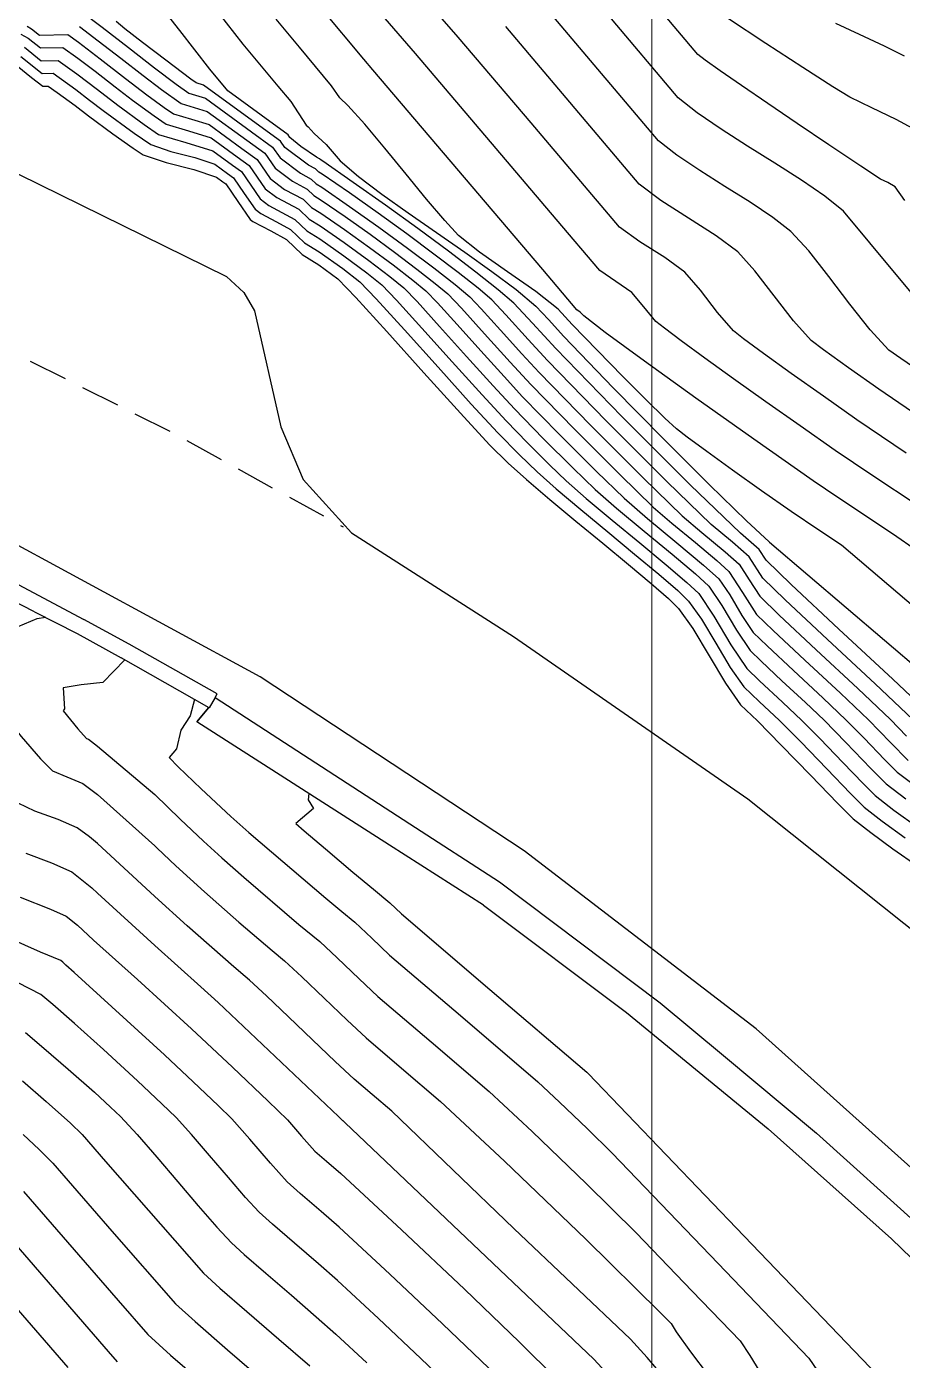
# Model space of a CAD drawing. Extents: x 62300 to 62842, y 108162 to 108784.
# Drawn here: x 62479.98 to 62508.02, y 108607.04 to 108649.77 of the extents above; entities that cross this region are included whole.
import ezdxf

# ---------------------------------------------------------------- set-up
doc = ezdxf.new("R2010")
doc.units = 0
doc.header["$LTSCALE"] = 1.000002
doc.header["$MEASUREMENT"] = 0
doc.linetypes.add('TRATTEGGIATA2', pattern=[0.375, 0.25, -0.125])
for name, color, linetype in [('Bâti', 7, 'Continuous'), ('coordinate', 2, 'Continuous'), ('curve livello 1m', 2, 'Continuous'), ('curve livello 5m', 7, 'Continuous'), ('Per+Mod Surf', 7, 'Continuous'), ('Strade', 7, 'Continuous')]:
    doc.layers.add(name, color=color, linetype=linetype)

msp = doc.modelspace()

# ---------------------------------------------------------------- linework, layer by layer
at = {"layer": 'Bâti', "linetype": 'Continuous'}
for p, q in [((62480.234, 108631.025), (62477.316, 108632.497)), ((62479.234, 108632.151), (62481.819, 108630.776)), ((62480.234, 108631.025), (62481.597, 108630.332)), ((62483.262, 108629.991), (62481.819, 108630.776)), ((62481.597, 108630.332), (62483.01, 108629.549)), ((62486.079, 108628.39), (62483.262, 108629.991)), ((62485.827, 108627.949), (62483.01, 108629.549)), ((62486.017, 108628.272), (62485.827, 108627.949)), ((62486.017, 108628.272), (62486.079, 108628.39)), ((62486.017, 108628.272), (62492.255, 108624.231)), ((62485.807, 108627.947), (62485.433, 108627.494)), ((62491.605, 108623.548), (62485.433, 108627.494)), ((62492.255, 108624.231), (62495.127, 108622.37)), ((62494.609, 108621.627), (62491.605, 108623.548)), ((62495.127, 108622.37), (62500.274, 108618.493)), ((62494.609, 108621.627), (62499.187, 108618.189)), ((62500.274, 108618.493), (62502.298, 108616.807)), ((62499.187, 108618.189), (62503.731, 108614.455)), ((62502.298, 108616.807), (62505.28, 108614.324)), ((62503.731, 108614.455), (62507.675, 108610.933)), ((62505.28, 108614.324), (62508.611, 108611.308)), ((62507.675, 108610.933), (62511.379, 108607.341))]:
    msp.add_line(p, q, dxfattribs=at)
at = {"layer": 'coordinate', "linetype": 'Continuous', "lineweight": 0}
msp.add_line((62500, 108696.995), (62500, 108403.974), dxfattribs=at)
at = {"layer": 'curve livello 1m'}
for p, q in [((62482.256, 108625.173), (62484.084, 108623.526)), ((62482.256, 108623.601), (62484.084, 108621.905)), ((62482.256, 108622.004), (62484.084, 108620.328))]:
    msp.add_line(p, q, dxfattribs=at)
at = {"layer": 'curve livello 1m', "flags": 128}
for points in [[(62509.071, 108627.58), (62507.714, 108628.869), (62505.995, 108630.466), (62504.463, 108631.894), (62503.663, 108632.678), (62503.663, 108632.678), (62503.443, 108633.021), (62502.837, 108633.537), (62501.231, 108635.088), (62499.041, 108637.279), (62496.924, 108639.453), (62496.179, 108640.271), (62495.588, 108640.914), (62495.086, 108641.338), (62494.37, 108641.904), (62493.494, 108642.57), (62492.512, 108643.298), (62491.478, 108644.048), (62490.443, 108644.78), (62489.464, 108645.455), (62489.412, 108645.487), (62489.364, 108645.533), (62489.26, 108645.588), (62488.766, 108645.932), (62488.415, 108646.219), (62488.362, 108646.297), (62487.491, 108646.93), (62486.422, 108647.708), (62485.846, 108648.402), (62484.893, 108649.649), (62483.269, 108651.711)], [(62508.528, 108634.413), (62507.05, 108635.395), (62505.869, 108636.195), (62505.869, 108636.195), (62504.753, 108636.975), (62503.653, 108637.752), (62502.617, 108638.49), (62501.697, 108639.152), (62500.942, 108639.703), (62500.403, 108640.106), (62500.131, 108640.325), (62500.131, 108640.325), (62499.745, 108640.791), (62499.365, 108641.25), (62499.365, 108641.25), (62498.852, 108641.603), (62498.335, 108641.958), (62498.335, 108641.958), (62496.943, 108643.602), (62492.437, 108648.908), (62490.218, 108651.484)], [(62508.145, 108636.108), (62506.57, 108637.174), (62506.57, 108637.174), (62505.495, 108637.928), (62504.467, 108638.657), (62503.581, 108639.294), (62502.933, 108639.771), (62502.616, 108640.019), (62502.616, 108640.019), (62502.11, 108640.606), (62501.557, 108641.33), (62501.06, 108641.902), (62501.06, 108641.902), (62500.416, 108642.368), (62499.615, 108642.871), (62498.963, 108643.341), (62498.963, 108643.341), (62496.133, 108646.686), (62493.804, 108649.427), (62492.546, 108650.888)], [(62481.706, 108650.279), (62482.406, 108649.747), (62483.245, 108649.095), (62484.082, 108648.446), (62484.773, 108647.92), (62484.773, 108647.92), (62485.173, 108647.634), (62485.707, 108647.472), (62487.185, 108646.397), (62487.861, 108645.906), (62488.096, 108645.562), (62488.752, 108645.072), (62489.099, 108644.887), (62489.259, 108644.733), (62489.432, 108644.626), (62490.323, 108644.011), (62491.262, 108643.342), (62492.183, 108642.669), (62493.019, 108642.04), (62493.706, 108641.503), (62494.177, 108641.108), (62494.177, 108641.108), (62494.54, 108640.726), (62495.159, 108640.041), (62495.841, 108639.284), (62496.395, 108638.684), (62496.395, 108638.684), (62498.036, 108636.998), (62499.733, 108635.3), (62500.978, 108634.099), (62501.607, 108633.56), (62502.348, 108632.946), (62502.797, 108632.549), (62503.122, 108632.044), (62503.457, 108631.519), (62504.077, 108630.912), (62505.265, 108629.804), (62506.597, 108628.567), (62507.649, 108627.568), (62508.161, 108627.042)], [(62486.104, 108650.235), (62486.91, 108649.207), (62486.91, 108649.207), (62488.022, 108647.866), (62488.44, 108647.365), (62488.935, 108646.616), (62488.997, 108646.56), (62489.191, 108646.343), (62489.578, 108645.991), (62490.026, 108645.464), (62490.612, 108644.966), (62491.353, 108644.405), (62492.201, 108643.801), (62493.105, 108643.173), (62494.016, 108642.541), (62494.884, 108641.925), (62495.66, 108641.343), (62496.293, 108640.817), (62496.293, 108640.817), (62496.69, 108640.386), (62497.189, 108639.838), (62497.189, 108639.838), (62498.769, 108638.202), (62500.375, 108636.568), (62501.847, 108635.095), (62503.029, 108633.94), (62503.763, 108633.261), (62503.767, 108633.258), (62503.768, 108633.257), (62509.911, 108628.026)], [(62508.373, 108633.062), (62507.842, 108633.429), (62506.941, 108634.028), (62505.956, 108634.683), (62505.168, 108635.216), (62505.168, 108635.216), (62503.268, 108636.548), (62501.407, 108637.87), (62499.762, 108639.053), (62498.509, 108639.973), (62497.825, 108640.501), (62497.825, 108640.501), (62497.718, 108640.607), (62497.704, 108640.623), (62497.602, 108640.699), (62496.509, 108641.984), (62491.069, 108648.388), (62490.775, 108648.73), (62489.427, 108650.349)], [(62509.449, 108639.887), (62507.821, 108641.827), (62506.142, 108643.857), (62505.543, 108644.338), (62504.791, 108644.855), (62503.945, 108645.395), (62503.068, 108645.942), (62502.219, 108646.483), (62501.459, 108647.005), (62500.849, 108647.492), (62500.849, 108647.492), (62498.59, 108650.16)], [(62508.106, 108644.194), (62507.794, 108644.641), (62507.562, 108644.772), (62507.323, 108644.886), (62506.692, 108645.294), (62505.666, 108645.98), (62504.658, 108646.661), (62503.712, 108647.304), (62502.876, 108647.878), (62502.194, 108648.352), (62501.713, 108648.695), (62501.477, 108648.875), (62501.477, 108648.875), (62500.312, 108650.252)], [(62508.757, 108646.292), (62507.826, 108646.797), (62507.826, 108646.797), (62507.043, 108647.172), (62506.347, 108647.508), (62506.347, 108647.508), (62505.797, 108647.844), (62504.839, 108648.457), (62503.655, 108649.227), (62502.428, 108650.037)], [(62479.995, 108649.781), (62480.143, 108649.698), (62480.399, 108649.494), (62481.304, 108649.515), (62481.648, 108649.268), (62482.341, 108648.738), (62483.151, 108648.108), (62483.837, 108647.584), (62483.837, 108647.584), (62484.388, 108647.182), (62484.688, 108646.975), (62484.688, 108646.975), (62485.259, 108646.802), (62485.827, 108646.63), (62485.827, 108646.63), (62486.879, 108645.865), (62487.36, 108645.515), (62487.777, 108644.905), (62488.244, 108644.556), (62488.834, 108644.241), (62489.106, 108643.979), (62489.401, 108643.797), (62490.165, 108643.268), (62490.964, 108642.694), (62491.718, 108642.135), (62492.346, 108641.651), (62492.766, 108641.302), (62492.766, 108641.302), (62493.135, 108640.918), (62493.767, 108640.224), (62494.524, 108639.382), (62495.269, 108638.557), (62495.865, 108637.914), (62495.865, 108637.914), (62497.03, 108636.718), (62498.235, 108635.513), (62499.118, 108634.66), (62499.861, 108634.016), (62500.803, 108633.236), (62501.661, 108632.521), (62502.15, 108632.077), (62502.499, 108631.563), (62502.888, 108630.903), (62503.251, 108630.36), (62503.691, 108629.929), (62504.534, 108629.143), (62505.48, 108628.265), (62506.226, 108627.555), (62506.799, 108626.972), (62507.457, 108626.29), (62507.863, 108625.884), (62508.536, 108625.372)], [(62508.36, 108627.574), (62507.155, 108628.718), (62505.63, 108630.135), (62504.27, 108631.403), (62503.56, 108632.099), (62503.56, 108632.099), (62503.12, 108632.785), (62502.581, 108633.248), (62501.907, 108633.818), (62500.482, 108635.194), (62498.539, 108637.139), (62496.66, 108639.068), (62496.037, 108639.747), (62495.324, 108640.54), (62494.882, 108641.011), (62494.437, 108641.388), (62493.802, 108641.889), (62493.025, 108642.481), (62492.153, 108643.127), (62491.235, 108643.792), (62490.317, 108644.442), (62489.448, 108645.04), (62489.335, 108645.11), (62489.231, 108645.21), (62489.006, 108645.33), (62488.255, 108645.891), (62488.112, 108646.101), (62487.338, 108646.664), (62485.648, 108647.893), (62485.415, 108647.964), (62485.241, 108648.088), (62484.437, 108648.69), (62483.695, 108649.255), (62483.128, 108649.697), (62482.848, 108649.929)], [(62510.541, 108635.924), (62507.271, 108638.153), (62507.271, 108638.153), (62506.299, 108638.837), (62505.496, 108639.415), (62505.102, 108639.714), (62505.102, 108639.714), (62504.541, 108640.341), (62503.92, 108641.146), (62503.303, 108641.945), (62502.754, 108642.553), (62502.754, 108642.553), (62502.065, 108643.071), (62501.18, 108643.636), (62500.29, 108644.202), (62499.592, 108644.725), (62499.592, 108644.725), (62495.322, 108649.769)], [(62508.09, 108648.822), (62507.447, 108649.138), (62506.649, 108649.511), (62505.893, 108649.867)], [(62479.796, 108649.531), (62480.027, 108649.402), (62480.425, 108649.084), (62481.147, 108649.101), (62481.619, 108648.762), (62482.173, 108648.339), (62482.821, 108647.835), (62483.369, 108647.416), (62483.369, 108647.416), (62484.067, 108646.908), (62484.446, 108646.646), (62484.446, 108646.646), (62485.168, 108646.427), (62485.887, 108646.209), (62485.887, 108646.209), (62486.726, 108645.598), (62487.11, 108645.319), (62487.617, 108644.576), (62487.99, 108644.298), (62488.702, 108643.918), (62489.03, 108643.602), (62489.386, 108643.383), (62490.152, 108642.849), (62490.936, 108642.279), (62491.615, 108641.765), (62492.061, 108641.399), (62492.061, 108641.399), (62492.483, 108640.961), (62493.204, 108640.167), (62494.069, 108639.206), (62494.92, 108638.264), (62495.601, 108637.529), (62495.601, 108637.529), (62496.527, 108636.578), (62497.486, 108635.619), (62498.188, 108634.941), (62498.188, 108634.941), (62498.872, 108634.344), (62499.752, 108633.61), (62500.653, 108632.865), (62501.403, 108632.234), (62501.827, 108631.841), (62502.246, 108631.225), (62502.713, 108630.432), (62503.149, 108629.781), (62503.499, 108629.438), (62504.169, 108628.812), (62504.921, 108628.114), (62505.515, 108627.549), (62506.213, 108626.838), (62507.015, 108626.007), (62507.51, 108625.512), (62508.138, 108625.026)], [(62479.794, 108648.81), (62480.477, 108648.265), (62480.833, 108648.273), (62481.561, 108647.751), (62481.999, 108647.414), (62482.433, 108647.08), (62483.423, 108646.358), (62483.962, 108645.987), (62484.601, 108645.772), (62485.371, 108645.58), (62486.007, 108645.366), (62486.42, 108645.066), (62486.609, 108644.928), (62486.952, 108644.426), (62487.298, 108643.919), (62487.482, 108643.781), (62487.987, 108643.515), (62488.437, 108643.272), (62488.877, 108642.847), (62489.354, 108642.554), (62490.106, 108642.019), (62490.65, 108641.593), (62491.177, 108641.046), (62492.078, 108640.055), (62493.158, 108638.854), (62494.221, 108637.678), (62495.071, 108636.76), (62495.761, 108636.056), (62496.329, 108635.502), (62496.943, 108634.959), (62497.724, 108634.299), (62498.589, 108633.583), (62499.451, 108632.871), (62500.227, 108632.224), (62500.832, 108631.703), (62501.181, 108631.368), (62501.589, 108630.791), (62502.049, 108630.021), (62502.515, 108629.239), (62502.943, 108628.622), (62503.439, 108628.151), (62504.093, 108627.537), (62504.77, 108626.852), (62505.604, 108625.987), (62506.362, 108625.205), (62506.805, 108624.767), (62507.38, 108624.312), (62508.118, 108623.779)], [(62479.911, 108649.106), (62480.451, 108648.675), (62480.99, 108648.687), (62481.59, 108648.257), (62482.248, 108647.75), (62482.901, 108647.248), (62482.901, 108647.248), (62483.745, 108646.633), (62484.204, 108646.316), (62484.204, 108646.316), (62485.077, 108646.052), (62485.947, 108645.787), (62485.947, 108645.787), (62486.573, 108645.332), (62486.859, 108645.124), (62487.158, 108644.688), (62487.457, 108644.248), (62487.457, 108644.248), (62487.736, 108644.039), (62488.569, 108643.595), (62488.953, 108643.224), (62489.37, 108642.968), (62490.136, 108642.431), (62490.871, 108641.886), (62491.356, 108641.496), (62491.356, 108641.496), (62491.83, 108641.003), (62492.641, 108640.111), (62493.613, 108639.03), (62494.57, 108637.971), (62495.336, 108637.145), (62495.336, 108637.145), (62496.024, 108636.438), (62496.736, 108635.725), (62497.259, 108635.221), (62497.259, 108635.221), (62497.902, 108634.656), (62498.727, 108633.963), (62499.618, 108633.227), (62500.456, 108632.532), (62501.124, 108631.963), (62501.504, 108631.605), (62501.504, 108631.605), (62501.992, 108630.886), (62502.537, 108629.961), (62503.046, 108629.201), (62503.454, 108628.807), (62504.181, 108628.132), (62504.804, 108627.543), (62505.391, 108626.948), (62506.116, 108626.198), (62506.773, 108625.519), (62507.158, 108625.139), (62507.755, 108624.672), (62508.532, 108624.118)], [(62482.256, 108623.601), (62481.993, 108623.819), (62481.606, 108624.107), (62481.606, 108624.107), (62480.989, 108624.374), (62480.248, 108624.64), (62479.709, 108624.888), (62479.709, 108624.888), (62479.052, 108625.614), (62478.668, 108626.087), (62478.205, 108626.679), (62477.801, 108627.214), (62477.801, 108627.214), (62477.341, 108627.879), (62476.833, 108628.616), (62476.833, 108628.616), (62476.257, 108629.392), (62475.587, 108630.282), (62475.267, 108630.725), (62475.267, 108630.725), (62475.965, 108631.377), (62476.526, 108631.932), (62477.156, 108632.573)], [(62480.603, 108630.838), (62480.313, 108630.798), (62479.293, 108630.371), (62478.412, 108629.867), (62477.933, 108629.439), (62477.934, 108629.428), (62477.933, 108629.427), (62478.096, 108629.171), (62478.521, 108628.612), (62479.12, 108627.861), (62479.806, 108627.032), (62480.429, 108626.317), (62480.806, 108625.927), (62481.272, 108625.731), (62481.783, 108625.524), (62482.256, 108625.173)], [(62485.358, 108628.215), (62485.223, 108627.687), (62484.918, 108627.229), (62484.784, 108626.632), (62484.542, 108626.355), (62484.837, 108626.054), (62485.57, 108625.355), (62486.523, 108624.469), (62487.1, 108623.954), (62489.566, 108621.845), (62490.081, 108621.42), (62490.492, 108621.079), (62491.034, 108620.568), (62491.606, 108620.027), (62493.875, 108618.086), (62496.357, 108615.963), (62497.048, 108615.318), (62497.927, 108614.474), (62498.731, 108613.683), (62502.128, 108610.141), (62505.033, 108607.112), (62505.446, 108606.508)], [(62489.022, 108625.199), (62488.996, 108624.997), (62489.169, 108624.726), (62488.6, 108624.244), (62488.87, 108624.004), (62489.548, 108623.425), (62490.428, 108622.68), (62491.089, 108622.135), (62491.617, 108621.698), (62491.984, 108621.351), (62494.818, 108618.927), (62497.918, 108616.275), (62497.96, 108616.235), (62502.961, 108611.019), (62507.24, 108606.558)], [(62484.084, 108623.526), (62484.164, 108623.449), (62484.762, 108622.882), (62485.679, 108622.054), (62486.777, 108621.084), (62487.843, 108620.173), (62488.242, 108619.842), (62488.799, 108619.327), (62489.512, 108618.645), (62490.243, 108617.945), (62490.851, 108617.379), (62491.99, 108616.404), (62493.236, 108615.338), (62495.284, 108613.426), (62497.89, 108610.923), (62500.274, 108608.58), (62500.46, 108608.386), (62500.619, 108608.22), (62500.786, 108607.953), (62501.245, 108607.314), (62501.807, 108606.565)], [(62479.955, 108623.286), (62480.778, 108622.986), (62481.429, 108622.689), (62482.076, 108622.175), (62482.256, 108622.004)], [(62479.781, 108621.883), (62480.743, 108621.494), (62481.252, 108621.271), (62481.609, 108620.988), (62482.12, 108620.501), (62483.534, 108619.24), (62485.257, 108617.666), (62486.574, 108616.432), (62487.715, 108615.35), (62488.337, 108614.745), (62488.789, 108614.228), (62489.213, 108613.746), (62489.585, 108613.419), (62490.039, 108613.024), (62491.982, 108611.228), (62494, 108609.327), (62495.767, 108607.628), (62496.96, 108606.44)], [(62500.399, 108606.492), (62499.849, 108607.135), (62499.32, 108607.719), (62499.32, 108607.719), (62495.585, 108611.271), (62491.676, 108615.026), (62491.048, 108615.563), (62490.473, 108616.055), (62489.866, 108616.618), (62489.134, 108617.315), (62488.371, 108618.048), (62487.668, 108618.717), (62487.118, 108619.224), (62487.118, 108619.224), (62486.981, 108619.337), (62486.616, 108619.65), (62485.126, 108620.966), (62484.084, 108621.905)], [(62484.084, 108620.328), (62485.561, 108619.011), (62486.119, 108618.502), (62489.967, 108614.852), (62490.095, 108614.731), (62490.105, 108614.722), (62490.116, 108614.713), (62490.181, 108614.651), (62498.14, 108607.08), (62498.645, 108606.535)], [(62493.796, 108605.962), (62492.606, 108607.106), (62491.246, 108608.387), (62489.937, 108609.597), (62489.937, 108609.597), (62489.326, 108610.136), (62488.559, 108610.797), (62487.855, 108611.405), (62487.43, 108611.788), (62487.43, 108611.788), (62486.996, 108612.258), (62486.442, 108612.899), (62485.841, 108613.607), (62485.26, 108614.282), (62484.771, 108614.82), (62484.771, 108614.82), (62484.309, 108615.265), (62483.533, 108615.994), (62483.533, 108615.994), (62482.446, 108616.996), (62481.52, 108617.834), (62481.52, 108617.834), (62480.819, 108618.447), (62480.436, 108618.767), (62480.436, 108618.767), (62479.715, 108619.14)], [(62479.947, 108617.547), (62480.539, 108617.043), (62481.314, 108616.37), (62482.156, 108615.629), (62482.671, 108615.159), (62482.988, 108614.858), (62483.521, 108614.275), (62484.15, 108613.55), (62484.82, 108612.762), (62485.478, 108611.99), (62486.069, 108611.313), (62486.538, 108610.81), (62486.953, 108610.432), (62487.644, 108609.832), (62488.462, 108609.128), (62489.259, 108608.439), (62489.886, 108607.883), (62490.878, 108606.967)], [(62479.85, 108615.999), (62480.605, 108615.338), (62481.384, 108614.638), (62481.759, 108614.273), (62482.508, 108613.411), (62485.647, 108609.831), (62486.166, 108609.358), (62487.03, 108608.607), (62488.054, 108607.727), (62489.051, 108606.865)], [(62479.872, 108614.282), (62480.381, 108613.8), (62480.819, 108613.362), (62482.71, 108611.185), (62484.755, 108608.852), (62485.379, 108608.284), (62486.417, 108607.383), (62487.645, 108606.326)], [(62478.94, 108611.539), (62482.597, 108607.329), (62482.884, 108606.998)], [(62481.311, 108606.816), (62478.817, 108609.687)]]:
    msp.add_lwpolyline(points, dxfattribs=at)
at = {"layer": 'curve livello 5m'}
msp.add_line((62482.256, 108626.722), (62484.084, 108625.165), dxfattribs=at)
at = {"layer": 'curve livello 5m', "flags": 128}
for points in [[(62510.914, 108629.034), (62506.071, 108633.159), (62505.354, 108633.643), (62504.467, 108634.237), (62503.517, 108634.903), (62502.586, 108635.564), (62501.763, 108636.157), (62501.136, 108636.616), (62500.794, 108636.881), (62500.421, 108637.226), (62499.82, 108637.813), (62499.072, 108638.561), (62498.257, 108639.391), (62497.454, 108640.223), (62496.998, 108640.72), (62496.283, 108641.283), (62495.379, 108641.917), (62494.488, 108642.543), (62493.814, 108643.081), (62493.369, 108643.554), (62492.788, 108644.24), (62492.131, 108645.046), (62491.454, 108645.878), (62490.815, 108646.642), (62490.272, 108647.246), (62490.007, 108647.487), (62489.75, 108647.876), (62488.725, 108649.108), (62487.975, 108650.011)], [(62508.55, 108638.738), (62507.971, 108639.133), (62507.588, 108639.409), (62506.997, 108640.052), (62506.344, 108640.88), (62505.672, 108641.765), (62505.025, 108642.583), (62504.448, 108643.205), (62503.877, 108643.657), (62503.149, 108644.145), (62502.343, 108644.652), (62501.535, 108645.16), (62500.802, 108645.651), (62500.22, 108646.108), (62496.869, 108650.068)], [(62481.677, 108649.773), (62482.277, 108649.317), (62482.996, 108648.759), (62483.713, 108648.203), (62484.305, 108647.752), (62484.305, 108647.752), (62484.93, 108647.305), (62485.767, 108647.051), (62487.032, 108646.131), (62487.611, 108645.71), (62487.936, 108645.234), (62488.498, 108644.814), (62488.966, 108644.564), (62489.183, 108644.356), (62489.417, 108644.211), (62490.178, 108643.686), (62490.98, 108643.115), (62491.767, 108642.539), (62492.482, 108642.001), (62493.069, 108641.542), (62493.472, 108641.205), (62493.472, 108641.205), (62493.907, 108640.746), (62494.649, 108639.926), (62495.466, 108639.018), (62496.13, 108638.299), (62496.13, 108638.299), (62497.533, 108636.858), (62498.984, 108635.407), (62500.048, 108634.379), (62500.048, 108634.379), (62500.642, 108633.864), (62501.396, 108633.24), (62502.082, 108632.668), (62502.473, 108632.313), (62502.473, 108632.313), (62502.908, 108631.639), (62503.354, 108630.94), (62503.354, 108630.94), (62503.884, 108630.42), (62504.9, 108629.474), (62506.038, 108628.416), (62506.938, 108627.562), (62506.938, 108627.562), (62507.649, 108626.831), (62508.215, 108626.257)], [(62479.678, 108648.514), (62480.137, 108648.142), (62480.504, 108647.856), (62480.504, 108647.856), (62480.676, 108647.86), (62480.962, 108647.662), (62481.532, 108647.245), (62481.532, 108647.245), (62481.966, 108646.912), (62482.748, 108646.338), (62483.397, 108645.874), (62483.719, 108645.657), (62483.719, 108645.657), (62484.454, 108645.411), (62485.338, 108645.19), (62486.067, 108644.945), (62486.067, 108644.945), (62486.267, 108644.8), (62486.359, 108644.733), (62486.747, 108644.164), (62487.138, 108643.591), (62487.138, 108643.591), (62487.229, 108643.523), (62487.798, 108643.222), (62488.304, 108642.949), (62488.304, 108642.949), (62488.801, 108642.47), (62489.339, 108642.139), (62489.945, 108641.69), (62490.524, 108641.088), (62491.515, 108639.998), (62492.702, 108638.678), (62493.871, 108637.384), (62494.807, 108636.375), (62494.807, 108636.375), (62495.399, 108635.783), (62495.991, 108635.257), (62496.737, 108634.624), (62497.572, 108633.929), (62498.433, 108633.218), (62499.255, 108632.538), (62499.976, 108631.932), (62500.531, 108631.449), (62500.857, 108631.132), (62500.857, 108631.132), (62501.317, 108630.483), (62501.834, 108629.617), (62502.359, 108628.736), (62502.84, 108628.042), (62502.84, 108628.042), (62503.382, 108627.531), (62504.148, 108626.755), (62505.093, 108625.776), (62505.951, 108624.89), (62506.453, 108624.394), (62506.453, 108624.394), (62507.011, 108623.949), (62507.716, 108623.434), (62508.524, 108622.869)], [(62483.127, 108629.482), (62482.423, 108628.763), (62481.734, 108628.683), (62481.156, 108628.585), (62481.156, 108628.585), (62481.193, 108627.913), (62481.153, 108627.851), (62481.621, 108627.277), (62481.903, 108626.966), (62481.96, 108626.942), (62482.256, 108626.722)], [(62484.084, 108625.165), (62484.903, 108624.377), (62485.642, 108623.675), (62485.642, 108623.675), (62486.232, 108623.143), (62486.938, 108622.519), (62486.938, 108622.519), (62488.704, 108621.009), (62488.704, 108621.009), (62489.367, 108620.461), (62489.926, 108619.939), (62490.626, 108619.268), (62491.229, 108618.703), (62491.229, 108618.703), (62492.933, 108617.245), (62494.797, 108615.651), (62496.166, 108614.372), (62497.909, 108612.698), (62499.502, 108611.132), (62501.294, 108609.264), (62502.826, 108607.666), (62503.135, 108607.202), (62503.574, 108606.483)], [(62494.782, 108606.795), (62493.303, 108608.216), (62491.614, 108609.808), (62489.988, 108611.31), (62489.416, 108611.812), (62488.746, 108612.388), (62488.321, 108612.767), (62487.793, 108613.355), (62487.132, 108614.132), (62486.554, 108614.783), (62486.118, 108615.207), (62485.319, 108615.965), (62484.395, 108616.83), (62481.507, 108619.469), (62481.239, 108619.708), (62481.142, 108619.8), (62481.074, 108619.854), (62480.429, 108620.12), (62479.42, 108620.57)], [(62479.879, 108612.45), (62482.912, 108608.959), (62483.864, 108607.874), (62484.592, 108607.211), (62485.803, 108606.159), (62487.237, 108604.925), (62488.634, 108603.717), (62489.734, 108602.743), (62489.734, 108602.743), (62489.879, 108602.604), (62490.16, 108602.285), (62493.714, 108598.373), (62496.339, 108595.47), (62496.339, 108595.47), (62496.655, 108595.019), (62497.104, 108594.353), (62497.496, 108593.786), (62497.496, 108593.786), (62498.433, 108592.564), (62499.779, 108590.841), (62500.925, 108589.357), (62500.925, 108589.357), (62501.361, 108588.763)]]:
    msp.add_lwpolyline(points, dxfattribs=at)
at = {"layer": 'Per+Mod Surf', "linetype": 'Continuous'}
for p, q in [((62485.433, 108627.494), (62485.815, 108627.956)), ((62491.605, 108623.548), (62485.433, 108627.494))]:
    msp.add_line(p, q, dxfattribs=at)
at = {"layer": 'Strade', "linetype": 'Continuous', "flags": 128}
for points in [[(62465.106, 108651.13), (62472.482, 108648.147), (62479.72, 108645.041), (62486.386, 108641.764), (62486.942, 108641.252), (62487.275, 108640.665), (62488.124, 108636.948), (62488.838, 108635.257), (62490.381, 108633.547), (62495.573, 108630.227), (62503.081, 108625.033), (62510.962, 108618.738), (62518.006, 108612.044), (62524.466, 108605.084), (62530.1, 108598.06), (62534.28, 108592.248), (62535.713, 108590.207), (62537.329, 108587.882), (62542.387, 108580.75), (62547.672, 108573.468), (62554.369, 108564.095), (62559.483, 108557.245), (62561.502, 108554.718)], [(62556.907, 108550.065), (62553.964, 108553.96), (62549.12, 108560.369), (62542.669, 108569.606), (62537.389, 108577.165), (62532.362, 108584.423), (62529.353, 108588.776), (62524.187, 108595.986), (62517.766, 108603.766), (62510.975, 108610.819), (62503.339, 108617.66), (62495.918, 108623.366), (62487.456, 108628.94), (62478.832, 108633.619), (62469.806, 108637.707), (62462.179, 108640.556), (62454.459, 108642.927), (62447.181, 108644.738)]]:
    msp.add_lwpolyline(points, dxfattribs=at)
at = {"layer": 'Strade', "color": 2, "linetype": 'TRATTEGGIATA2', "ltscale": 5, "flags": 128}
msp.add_lwpolyline([(62448.291, 108650.104), (62456.606, 108648.014), (62464.373, 108645.587), (62471.903, 108642.764), (62479.171, 108639.525), (62484.787, 108636.691), (62490.119, 108633.745)], dxfattribs=at)

doc.saveas('drawing.dxf')
